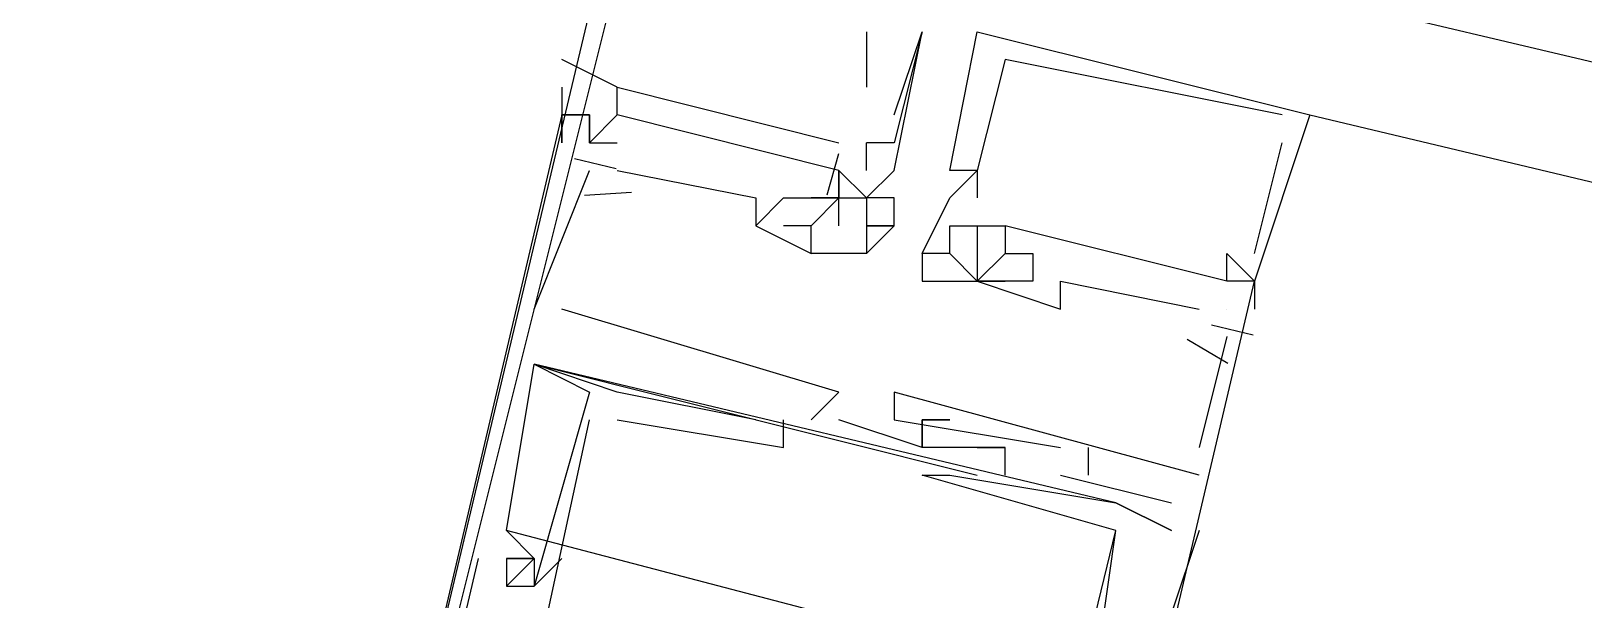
# Model space of a CAD drawing. Header units: feet. Extents: x -84 to 198, y -22 to 181.
# Drawn here: x 127.318 to 128.065, y 124.864 to 125.138 of the extents above; entities that cross this region are included whole.
import ezdxf

# ---------------------------------------------------------------- set-up
doc = ezdxf.new("R2010")
doc.units = ezdxf.units.FT
doc.layers.add('A-LINEA', color=7, linetype='CONTINUOUS')
doc.layers.add('A-MURO-CONCRETO', color=8, linetype='CONTINUOUS')

msp = doc.modelspace()

# ---------------------------------------------------------------- linework, layer by layer
at = {"layer": 'A-LINEA'}
for p, q in [((135.4933, 123.3644), (127.6133, 125.2311)), ((127.72, 125.1378), (127.72, 125.1111)), ((127.7333, 125.0978), (127.7467, 125.1378)), ((127.7467, 125.1378), (127.7467, 125.1378)), ((127.7733, 125.1378), (127.7733, 125.1378)), ((127.7733, 125.1378), (127.7733, 125.1378)), ((127.7733, 125.1378), (127.7733, 125.1378)), ((127.7867, 125.1244), (127.7867, 125.1244)), ((127.7867, 125.1244), (127.7867, 125.1244)), ((127.7867, 125.1244), (127.7867, 125.1244)), ((127.72, 125.1111), (127.72, 125.1111)), ((127.5733, 125.0978), (127.5733, 125.0978)), ((127.5733, 125.0978), (127.5733, 125.0978)), ((127.5733, 125.0978), (127.5733, 125.0978)), ((127.5867, 125.0844), (127.6, 125.0978)), ((127.5867, 125.0978), (127.5867, 125.0978)), ((127.5867, 125.0978), (127.5867, 125.0978)), ((127.5867, 125.0978), (127.5867, 125.0978)), ((127.5867, 125.0978), (127.5867, 125.0978)), ((127.5867, 125.0978), (127.5867, 125.0978)), ((127.5867, 125.0978), (127.5867, 125.0978)), ((127.5867, 125.0978), (127.5867, 125.0978)), ((127.6, 125.0978), (127.6, 125.0978)), ((127.6, 125.0978), (127.6, 125.0978)), ((127.6, 125.0978), (127.6, 125.0978)), ((127.92, 125.0978), (127.92, 125.0978)), ((127.92, 125.0978), (127.92, 125.0978)), ((127.92, 125.0978), (127.92, 125.0978)), ((127.9333, 125.0978), (127.9333, 125.0978)), ((127.9333, 125.0978), (134.3333, 123.5778)), ((127.9333, 125.0978), (127.9333, 125.0978)), ((127.9333, 125.0978), (127.9333, 125.0978)), ((127.5867, 125.0844), (127.5867, 125.0844)), ((127.5867, 125.0844), (127.5867, 125.0844)), ((127.5867, 125.0844), (127.5867, 125.0844)), ((127.5867, 125.0844), (127.5867, 125.0844)), ((127.5867, 125.0844), (127.5867, 125.0844)), ((127.5867, 125.0844), (127.5867, 125.0844)), ((127.6, 125.0844), (127.6, 125.0844)), ((127.6, 125.0844), (127.6, 125.0844)), ((127.6, 125.0844), (127.6, 125.0844)), ((127.6, 125.0844), (127.6, 125.0844)), ((127.6, 125.0844), (127.6, 125.0844)), ((127.6, 125.0844), (127.6, 125.0844)), ((127.72, 125.0844), (127.72, 125.0844)), ((127.72, 125.0844), (127.72, 125.0844)), ((127.7333, 125.0844), (127.7333, 125.0844)), ((127.92, 125.0844), (127.92, 125.0844)), ((127.92, 125.0844), (127.92, 125.0844)), ((127.92, 125.0844), (127.92, 125.0844)), ((127.5794, 125.0768), (127.5994, 125.072)), ((127.5794, 125.0768), (127.5994, 125.072)), ((127.5794, 125.0768), (127.5994, 125.072)), ((127.7011, 125.0593), (127.7066, 125.0792)), ((127.7011, 125.0593), (127.7066, 125.0792)), ((127.7011, 125.0593), (127.7066, 125.0792)), ((127.56, 125.0044), (127.5867, 125.0711)), ((127.56, 125.0044), (127.5867, 125.0711)), ((127.56, 125.0044), (127.5867, 125.0711)), ((127.5867, 125.0711), (127.5867, 125.0711)), ((127.5867, 125.0711), (127.5867, 125.0711)), ((127.5867, 125.0711), (127.5867, 125.0711)), ((127.6, 125.0711), (127.6667, 125.0578)), ((127.6, 125.0711), (127.6, 125.0711)), ((127.6, 125.0711), (127.6667, 125.0578)), ((127.6, 125.0711), (127.6, 125.0711)), ((127.6, 125.0711), (127.6667, 125.0578)), ((127.6, 125.0711), (127.6, 125.0711)), ((127.7067, 125.0711), (127.7067, 125.0711)), ((127.7067, 125.0711), (127.7067, 125.0711)), ((127.7067, 125.0711), (127.7067, 125.0711)), ((127.7067, 125.0711), (127.7067, 125.0711)), ((127.72, 125.0711), (127.72, 125.0711)), ((127.7333, 125.0711), (127.7333, 125.0711)), ((127.7333, 125.0711), (127.7333, 125.0711)), ((127.76, 125.0711), (127.76, 125.0711)), ((127.76, 125.0711), (127.76, 125.0711)), ((127.76, 125.0711), (127.76, 125.0711)), ((127.7733, 125.0711), (127.7733, 125.0711)), ((127.7733, 125.0711), (127.7733, 125.0711)), ((127.7733, 125.0711), (127.7733, 125.0711)), ((127.7733, 125.0711), (127.7733, 125.0711)), ((127.7733, 125.0711), (127.7733, 125.0711)), ((127.7733, 125.0711), (127.7733, 125.0711)), ((127.5842, 125.0591), (127.6068, 125.0606)), ((127.5842, 125.0591), (127.6068, 125.0606)), ((127.5842, 125.0591), (127.6068, 125.0606)), ((127.6667, 125.0578), (127.6667, 125.0578)), ((127.6667, 125.0578), (127.6667, 125.0578)), ((127.6667, 125.0578), (127.6667, 125.0578)), ((127.68, 125.0578), (127.68, 125.0578)), ((127.68, 125.0578), (127.68, 125.0578)), ((127.68, 125.0578), (127.68, 125.0578)), ((127.6933, 125.0578), (127.6933, 125.0578)), ((127.6933, 125.0578), (127.6933, 125.0578)), ((127.6933, 125.0578), (127.6933, 125.0578)), ((127.6933, 125.0578), (127.6933, 125.0578)), ((127.7067, 125.0578), (127.7067, 125.0578)), ((127.7067, 125.0578), (127.7067, 125.0578)), ((127.7067, 125.0578), (127.7067, 125.0578)), ((127.7067, 125.0578), (127.7067, 125.0578)), ((127.7067, 125.0578), (127.7067, 125.0578)), ((127.7067, 125.0578), (127.7067, 125.0578)), ((127.72, 125.0578), (127.72, 125.0578)), ((127.72, 125.0578), (127.72, 125.0578)), ((127.72, 125.0578), (127.72, 125.0578)), ((127.7333, 125.0578), (127.7333, 125.0578)), ((127.7333, 125.0578), (127.7333, 125.0578)), ((127.76, 125.0578), (127.76, 125.0578)), ((127.76, 125.0578), (127.76, 125.0578)), ((127.76, 125.0578), (127.76, 125.0578)), ((127.7733, 125.0578), (127.7733, 125.0578)), ((127.7733, 125.0578), (127.7733, 125.0578)), ((127.7733, 125.0578), (127.7733, 125.0578)), ((127.6667, 125.0444), (127.6667, 125.0444)), ((127.6667, 125.0444), (127.6667, 125.0444)), ((127.6667, 125.0444), (127.6667, 125.0444)), ((127.6667, 125.0444), (127.6667, 125.0444)), ((127.6667, 125.0444), (127.6667, 125.0444)), ((127.6667, 125.0444), (127.6667, 125.0444)), ((127.68, 125.0444), (127.68, 125.0444)), ((127.68, 125.0444), (127.68, 125.0444)), ((127.68, 125.0444), (127.68, 125.0444)), ((127.6933, 125.0444), (127.6933, 125.0444)), ((127.6933, 125.0444), (127.6933, 125.0444)), ((127.6933, 125.0444), (127.6933, 125.0444)), ((127.6933, 125.0444), (127.6933, 125.0444)), ((127.7067, 125.0444), (127.7067, 125.0444)), ((127.72, 125.0444), (127.72, 125.0444)), ((127.7333, 125.0444), (127.7333, 125.0444)), ((127.7333, 125.0444), (127.7333, 125.0444)), ((127.76, 125.0444), (127.76, 125.0444)), ((127.76, 125.0444), (127.76, 125.0444)), ((127.76, 125.0444), (127.76, 125.0444)), ((127.7733, 125.0444), (127.7733, 125.0444)), ((127.7733, 125.0444), (127.7733, 125.0444)), ((127.7733, 125.0444), (127.7733, 125.0444)), ((127.7867, 125.0444), (127.7867, 125.0444)), ((127.7867, 125.0444), (127.7867, 125.0444)), ((127.7867, 125.0444), (127.7867, 125.0444)), ((127.7867, 125.0444), (127.7867, 125.0444)), ((127.7867, 125.0444), (127.7867, 125.0444)), ((127.7867, 125.0444), (127.7867, 125.0444)), ((127.6933, 125.0311), (127.6933, 125.0311)), ((127.6933, 125.0311), (127.6933, 125.0311)), ((127.6933, 125.0311), (127.6933, 125.0311)), ((127.6933, 125.0311), (127.6933, 125.0311)), ((127.7067, 125.0311), (127.7067, 125.0311)), ((127.72, 125.0311), (127.72, 125.0311)), ((127.72, 125.0311), (127.72, 125.0311)), ((127.7467, 125.0311), (127.7467, 125.0311)), ((127.7467, 125.0311), (127.7467, 125.0311)), ((127.7467, 125.0311), (127.7467, 125.0311)), ((127.7467, 125.0311), (127.7467, 125.0311)), ((127.7467, 125.0311), (127.7467, 125.0311)), ((127.7467, 125.0311), (127.7467, 125.0311)), ((127.76, 125.0311), (127.76, 125.0311)), ((127.76, 125.0311), (127.76, 125.0311)), ((127.76, 125.0311), (127.76, 125.0311)), ((127.76, 125.0311), (127.76, 125.0311)), ((127.76, 125.0311), (127.76, 125.0311)), ((127.76, 125.0311), (127.76, 125.0311)), ((127.7867, 125.0311), (127.7867, 125.0311)), ((127.7867, 125.0311), (127.7867, 125.0311)), ((127.7867, 125.0311), (127.7867, 125.0311)), ((127.7867, 125.0311), (127.7867, 125.0311)), ((127.7867, 125.0311), (127.7867, 125.0311)), ((127.7867, 125.0311), (127.7867, 125.0311)), ((127.8, 125.0311), (127.8, 125.0311)), ((127.8, 125.0311), (127.8, 125.0311)), ((127.8, 125.0311), (127.8, 125.0311)), ((127.8933, 125.0311), (127.8933, 125.0311)), ((127.8933, 125.0311), (127.8933, 125.0311)), ((127.8933, 125.0311), (127.8933, 125.0311)), ((127.9067, 125.0311), (127.9067, 125.0311)), ((127.9067, 125.0311), (127.9067, 125.0311)), ((127.9067, 125.0311), (127.9067, 125.0311)), ((127.7467, 125.0178), (127.7467, 125.0178)), ((127.7467, 125.0178), (127.7467, 125.0178)), ((127.7467, 125.0178), (127.7467, 125.0178)), ((127.7733, 125.0178), (127.7733, 125.0178)), ((127.7733, 125.0178), (127.7733, 125.0178)), ((127.7733, 125.0178), (127.7733, 125.0178)), ((127.7733, 125.0178), (127.7733, 125.0178)), ((127.7733, 125.0178), (127.7733, 125.0178)), ((127.7733, 125.0178), (127.7733, 125.0178)), ((127.7733, 125.0178), (127.7733, 125.0178)), ((127.7733, 125.0178), (127.7733, 125.0178)), ((127.7733, 125.0178), (127.7733, 125.0178)), ((127.7867, 125.0178), (127.7867, 125.0178)), ((127.7867, 125.0178), (127.7867, 125.0178)), ((127.7867, 125.0178), (127.7867, 125.0178)), ((127.7867, 125.0178), (127.7867, 125.0178)), ((127.7867, 125.0178), (127.7867, 125.0178)), ((127.7867, 125.0178), (127.7867, 125.0178)), ((127.8, 125.0178), (127.8, 125.0178)), ((127.8, 125.0178), (127.8, 125.0178)), ((127.8, 125.0178), (127.8, 125.0178)), ((127.8133, 125.0178), (127.8133, 125.0178)), ((127.8133, 125.0178), (127.8133, 125.0178)), ((127.8133, 125.0178), (127.8133, 125.0178)), ((127.8933, 125.0178), (127.8933, 125.0178)), ((127.8933, 125.0178), (127.8933, 125.0178)), ((127.8933, 125.0178), (127.8933, 125.0178)), ((127.8933, 125.0178), (127.8933, 125.0178)), ((127.8933, 125.0178), (127.8933, 125.0178)), ((127.8933, 125.0178), (127.8933, 125.0178)), ((127.9067, 125.0178), (127.9067, 125.0178)), ((127.9067, 125.0178), (127.9067, 125.0178)), ((127.9067, 125.0178), (127.9067, 125.0178)), ((127.9067, 125.0178), (127.9067, 125.0178)), ((127.9067, 125.0178), (127.9067, 125.0178)), ((127.9067, 125.0178), (127.9067, 125.0178)), ((127.9067, 125.0178), (127.9067, 125.0178)), ((127.9067, 125.0178), (127.9067, 125.0178)), ((127.9067, 125.0178), (127.9067, 125.0178)), ((127.56, 125.0044), (127.56, 125.0044)), ((127.56, 125.0044), (127.56, 125.0044)), ((127.56, 125.0044), (127.56, 125.0044)), ((127.5733, 125.0044), (127.5733, 125.0044)), ((127.5733, 125.0044), (127.5733, 125.0044)), ((127.5733, 125.0044), (127.5733, 125.0044)), ((127.8133, 125.0044), (127.8133, 125.0044)), ((127.8133, 125.0044), (127.8133, 125.0044)), ((127.8133, 125.0044), (127.8133, 125.0044)), ((127.88, 125.0044), (127.88, 125.0044)), ((127.88, 125.0044), (127.88, 125.0044)), ((127.88, 125.0044), (127.88, 125.0044)), ((127.8933, 125.0044), (127.8933, 125.0044)), ((127.8933, 125.0044), (127.8933, 125.0044)), ((127.8933, 125.0044), (127.8933, 125.0044)), ((127.9067, 125.0044), (127.9067, 125.0044)), ((127.9067, 125.0044), (127.9067, 125.0044)), ((127.9067, 125.0044), (127.9067, 125.0044)), ((127.8933, 124.9911), (127.88, 124.9378)), ((127.8933, 124.9911), (127.88, 124.9378)), ((127.8933, 124.9911), (127.88, 124.9378)), ((127.886, 124.9968), (127.9061, 124.992)), ((127.886, 124.9968), (127.9061, 124.992)), ((127.886, 124.9968), (127.9061, 124.992)), ((127.8933, 124.9911), (127.8933, 124.9911)), ((127.8933, 124.9911), (127.8933, 124.9911)), ((127.8933, 124.9911), (127.8933, 124.9911)), ((127.8743, 124.9899), (127.8938, 124.9784)), ((127.8743, 124.9899), (127.8938, 124.9784)), ((127.8743, 124.9899), (127.8938, 124.9784)), ((127.56, 124.9778), (127.56, 124.9778)), ((127.56, 124.9778), (127.56, 124.9778)), ((127.56, 124.9778), (127.56, 124.9778)), ((127.56, 124.9778), (127.56, 124.9778)), ((127.56, 124.9778), (127.56, 124.9778)), ((127.56, 124.9778), (127.56, 124.9778)), ((127.5867, 124.9644), (127.5867, 124.9644)), ((127.5867, 124.9644), (127.5867, 124.9644)), ((127.5867, 124.9644), (127.5867, 124.9644)), ((127.6, 124.9644), (127.6, 124.9644)), ((127.6, 124.9644), (127.6, 124.9644)), ((127.6, 124.9644), (127.6, 124.9644)), ((127.7067, 124.9644), (127.7067, 124.9644)), ((127.7067, 124.9644), (127.7067, 124.9644)), ((127.7067, 124.9644), (127.7067, 124.9644)), ((127.7333, 124.9644), (127.7333, 124.9644)), ((127.7333, 124.9644), (127.7333, 124.9644)), ((127.7333, 124.9644), (127.7333, 124.9644)), ((127.5867, 124.9511), (127.5867, 124.9511)), ((127.5867, 124.9511), (127.5867, 124.9511)), ((127.5867, 124.9511), (127.5867, 124.9511)), ((127.6, 124.9511), (127.6, 124.9511)), ((127.6, 124.9511), (127.6, 124.9511)), ((127.6, 124.9511), (127.6, 124.9511)), ((127.6667, 124.9511), (127.6667, 124.9511)), ((127.6667, 124.9511), (127.6667, 124.9511)), ((127.6667, 124.9511), (127.6667, 124.9511)), ((127.68, 124.9511), (127.68, 124.9511)), ((127.68, 124.9511), (127.68, 124.9511)), ((127.68, 124.9511), (127.68, 124.9511)), ((127.6933, 124.9511), (127.6933, 124.9511)), ((127.6933, 124.9511), (127.6933, 124.9511)), ((127.6933, 124.9511), (127.6933, 124.9511)), ((127.7067, 124.9511), (127.7067, 124.9511)), ((127.7067, 124.9511), (127.7067, 124.9511)), ((127.7067, 124.9511), (127.7067, 124.9511)), ((127.7333, 124.9511), (127.7333, 124.9511)), ((127.7333, 124.9511), (127.7333, 124.9511)), ((127.7333, 124.9511), (127.7333, 124.9511)), ((127.7467, 124.9511), (127.7467, 124.9511)), ((127.7467, 124.9511), (127.7467, 124.9511)), ((127.7467, 124.9511), (127.7467, 124.9511)), ((127.7467, 124.9511), (127.7467, 124.9511)), ((127.7467, 124.9511), (127.7467, 124.9511)), ((127.7467, 124.9511), (127.7467, 124.9511)), ((127.76, 124.9511), (127.76, 124.9511)), ((127.76, 124.9511), (127.76, 124.9511)), ((127.76, 124.9511), (127.76, 124.9511)), ((127.68, 124.9378), (127.68, 124.9378)), ((127.68, 124.9378), (127.68, 124.9378)), ((127.68, 124.9378), (127.68, 124.9378)), ((127.7467, 124.9378), (127.7467, 124.9378)), ((127.7467, 124.9378), (127.7467, 124.9378)), ((127.7467, 124.9378), (127.7467, 124.9378)), ((127.7467, 124.9378), (127.7467, 124.9378)), ((127.7467, 124.9378), (127.7467, 124.9378)), ((127.7467, 124.9378), (127.7467, 124.9378)), ((127.7733, 124.9378), (127.7733, 124.9378)), ((127.7733, 124.9378), (127.7733, 124.9378)), ((127.7733, 124.9378), (127.7733, 124.9378)), ((127.7733, 124.9378), (127.7733, 124.9378)), ((127.7733, 124.9378), (127.7733, 124.9378)), ((127.7733, 124.9378), (127.7733, 124.9378)), ((127.7867, 124.9378), (127.7867, 124.9378)), ((127.7867, 124.9378), (127.7867, 124.9378)), ((127.7867, 124.9378), (127.7867, 124.9378)), ((127.7867, 124.9378), (127.7867, 124.9378)), ((127.7867, 124.9378), (127.7867, 124.9378)), ((127.7867, 124.9378), (127.7867, 124.9378)), ((127.8133, 124.9378), (127.8133, 124.9378)), ((127.8133, 124.9378), (127.8133, 124.9378)), ((127.8133, 124.9378), (127.8133, 124.9378)), ((127.8267, 124.9378), (127.8267, 124.9244)), ((127.8267, 124.9378), (127.8267, 124.9378)), ((127.8267, 124.9378), (127.8267, 124.9244)), ((127.8267, 124.9378), (127.8267, 124.9378)), ((127.8267, 124.9378), (127.8267, 124.9244)), ((127.8267, 124.9378), (127.8267, 124.9378)), ((127.88, 124.9378), (127.88, 124.9378)), ((127.88, 124.9378), (127.88, 124.9378)), ((127.88, 124.9378), (127.88, 124.9378)), ((127.7467, 124.9244), (127.7467, 124.9244)), ((127.7467, 124.9244), (127.7467, 124.9244)), ((127.7467, 124.9244), (127.7467, 124.9244)), ((127.76, 124.9244), (127.76, 124.9244)), ((127.76, 124.9244), (127.76, 124.9244)), ((127.76, 124.9244), (127.76, 124.9244)), ((127.7733, 124.9244), (127.7733, 124.9244)), ((127.7733, 124.9244), (127.7733, 124.9244)), ((127.7733, 124.9244), (127.7733, 124.9244)), ((127.7867, 124.9244), (127.7867, 124.9244)), ((127.7867, 124.9244), (127.7867, 124.9244)), ((127.7867, 124.9244), (127.7867, 124.9244)), ((127.8133, 124.9244), (127.8667, 124.9111)), ((127.8133, 124.9244), (127.8133, 124.9244)), ((127.8133, 124.9244), (127.8667, 124.9111)), ((127.8133, 124.9244), (127.8133, 124.9244)), ((127.8133, 124.9244), (127.8667, 124.9111)), ((127.8133, 124.9244), (127.8133, 124.9244)), ((127.8267, 124.9244), (127.8267, 124.9244)), ((127.8267, 124.9244), (127.8267, 124.9244)), ((127.8267, 124.9244), (127.8267, 124.9244)), ((127.88, 124.9244), (127.88, 124.9244)), ((127.88, 124.9244), (127.88, 124.9244)), ((127.88, 124.9244), (127.88, 124.9244)), ((127.84, 124.9111), (127.84, 124.9111)), ((127.84, 124.9111), (127.84, 124.9111)), ((127.84, 124.9111), (127.84, 124.9111)), ((127.84, 124.9111), (127.84, 124.9111)), ((127.84, 124.9111), (127.84, 124.9111)), ((127.84, 124.9111), (127.84, 124.9111)), ((127.8667, 124.9111), (127.8667, 124.9111)), ((127.8667, 124.9111), (127.8667, 124.9111)), ((127.8667, 124.9111), (127.8667, 124.9111)), ((127.8533, 124.8178), (127.5467, 124.8978)), ((127.5467, 124.8978), (127.5467, 124.8978)), ((127.8533, 124.8178), (127.5467, 124.8978)), ((127.5467, 124.8978), (127.5467, 124.8978)), ((127.8533, 124.8178), (127.5467, 124.8978)), ((127.5467, 124.8978), (127.5467, 124.8978)), ((127.8267, 124.8044), (127.84, 124.8978)), ((127.8267, 124.8044), (127.84, 124.8978)), ((127.8267, 124.8044), (127.84, 124.8978)), ((127.84, 124.8978), (127.84, 124.8978)), ((127.84, 124.8978), (127.84, 124.8978)), ((127.84, 124.8978), (127.84, 124.8978)), ((127.84, 124.8978), (127.84, 124.8978)), ((127.84, 124.8978), (127.84, 124.8978)), ((127.84, 124.8978), (127.84, 124.8978)), ((127.8667, 124.8978), (127.8667, 124.8978)), ((127.8667, 124.8978), (127.8667, 124.8978)), ((127.8667, 124.8978), (127.8667, 124.8978)), ((127.8667, 124.8978), (127.8667, 124.8978)), ((127.8667, 124.8978), (127.8667, 124.8978)), ((127.8667, 124.8978), (127.8667, 124.8978)), ((127.8667, 124.8978), (127.8667, 124.8978)), ((127.8667, 124.8978), (127.8667, 124.8978)), ((127.8667, 124.8978), (127.8667, 124.8978)), ((127.88, 124.8978), (127.88, 124.8978)), ((127.88, 124.8978), (127.88, 124.8978)), ((127.88, 124.8978), (127.88, 124.8978)), ((127.5333, 124.8844), (127.5333, 124.8844)), ((127.5333, 124.8844), (127.5333, 124.8844)), ((127.5333, 124.8844), (127.5333, 124.8844)), ((127.5467, 124.8844), (127.5467, 124.8844)), ((127.5467, 124.8844), (127.5467, 124.8844)), ((127.5467, 124.8844), (127.5467, 124.8844)), ((127.5467, 124.8844), (127.5467, 124.8844)), ((127.5467, 124.8844), (127.5467, 124.8844)), ((127.5467, 124.8844), (127.5467, 124.8844)), ((127.56, 124.8844), (127.56, 124.8844)), ((127.56, 124.8844), (127.56, 124.8844)), ((127.56, 124.8844), (127.56, 124.8844)), ((127.56, 124.8844), (127.56, 124.8844)), ((127.56, 124.8844), (127.56, 124.8844)), ((127.56, 124.8844), (127.56, 124.8844)), ((127.56, 124.8844), (127.56, 124.8844)), ((127.56, 124.8844), (127.56, 124.8844)), ((127.56, 124.8844), (127.56, 124.8844)), ((127.5733, 124.8844), (127.5733, 124.8844)), ((127.5733, 124.8844), (127.5733, 124.8844)), ((127.5733, 124.8844), (127.5733, 124.8844)), ((127.5467, 124.8711), (127.5467, 124.8711)), ((127.5467, 124.8711), (127.5467, 124.8711)), ((127.5467, 124.8711), (127.5467, 124.8711)), ((127.5467, 124.8711), (127.5467, 124.8711)), ((127.5467, 124.8711), (127.5467, 124.8711)), ((127.5467, 124.8711), (127.5467, 124.8711)), ((127.56, 124.8711), (127.56, 124.8711)), ((127.56, 124.8711), (127.56, 124.8711)), ((127.56, 124.8711), (127.56, 124.8711)), ((127.56, 124.8711), (127.56, 124.8711)), ((127.56, 124.8711), (127.56, 124.8711)), ((127.56, 124.8711), (127.56, 124.8711)), ((127.56, 124.8711), (127.56, 124.8711)), ((127.56, 124.8711), (127.56, 124.8711)), ((127.56, 124.8711), (127.56, 124.8711))]:
    msp.add_line(p, q, dxfattribs=at)
for points in [[(127.4133, 124.4178), (127.8, 126.0444), (124.4, 126.8444), (124.0133, 125.2178), (127.4133, 124.4178)], [(127.7333, 125.0444), (127.7333, 125.0578), (127.72, 125.0578), (127.7333, 125.0711), (127.7467, 125.1378), (127.7467, 125.1378), (127.7333, 125.0844), (127.7333, 125.0844), (127.72, 125.0844), (127.72, 125.0844)], [(127.7467, 125.0311), (127.76, 125.0578), (127.7733, 125.0711), (127.76, 125.0711), (127.7733, 125.1378), (127.9333, 125.0978), (127.9333, 125.0978), (127.9067, 125.0178), (127.8933, 125.0178), (127.8933, 125.0311), (127.9067, 125.0178)], [(127.7467, 125.0311), (127.76, 125.0578), (127.7733, 125.0711), (127.76, 125.0711), (127.7733, 125.1378), (127.9333, 125.0978), (127.9333, 125.0978), (127.9067, 125.0178), (127.8933, 125.0178), (127.8933, 125.0311), (127.9067, 125.0178)], [(127.7467, 125.0311), (127.76, 125.0578), (127.7733, 125.0711), (127.76, 125.0711), (127.7733, 125.1378), (127.9333, 125.0978), (127.9333, 125.0978), (127.9067, 125.0178), (127.8933, 125.0178), (127.8933, 125.0311), (127.9067, 125.0178)], [(127.6, 125.0978), (127.6, 125.1111), (127.5733, 125.1244)], [(127.92, 125.0978), (127.7867, 125.1244), (127.7867, 125.1244), (127.7733, 125.0711), (127.7733, 125.0711), (127.7733, 125.0711), (127.7733, 125.0711), (127.7733, 125.0578), (127.7733, 125.0578)], [(127.92, 125.0978), (127.7867, 125.1244), (127.7867, 125.1244), (127.7733, 125.0711), (127.7733, 125.0711), (127.7733, 125.0711), (127.7733, 125.0711), (127.7733, 125.0578), (127.7733, 125.0578)], [(127.92, 125.0978), (127.7867, 125.1244), (127.7867, 125.1244), (127.7733, 125.0711), (127.7733, 125.0711), (127.7733, 125.0711), (127.7733, 125.0711), (127.7733, 125.0578), (127.7733, 125.0578)], [(127.5733, 125.1111), (127.5733, 125.0844), (127.5733, 125.0978)], [(127.7067, 125.0711), (127.6, 125.0978), (127.6, 125.1111), (127.7067, 125.0844)], [(127.7067, 125.0711), (127.6, 125.0978), (127.6, 125.1111), (127.7067, 125.0844)], [(127.7067, 125.0711), (127.6, 125.0978), (127.6, 125.1111), (127.7067, 125.0844)], [(127.5867, 125.0844), (127.5867, 125.0978), (127.5733, 125.0978), (127.4133, 124.4178), (127.5733, 124.3778), (127.5733, 124.4044), (127.6533, 124.3911), (127.6533, 124.4044), (127.5733, 124.4178)], [(127.5867, 125.0844), (127.5867, 125.0978), (127.5733, 125.0978), (127.4133, 124.4178), (127.5733, 124.3778), (127.5733, 124.4044), (127.6533, 124.3911), (127.6533, 124.4044), (127.5733, 124.4178)], [(127.5867, 125.0844), (127.5867, 125.0978), (127.5733, 125.0978), (127.4133, 124.4178), (127.5733, 124.3778), (127.5733, 124.4044), (127.6533, 124.3911), (127.6533, 124.4044), (127.5733, 124.4178)], [(127.5733, 125.0978), (127.5867, 125.0978), (127.5867, 125.0844), (127.6, 125.0844)], [(127.6667, 125.0444), (127.68, 125.0578), (127.6933, 125.0578), (127.7067, 125.0578), (127.7067, 125.0711), (127.6, 125.0978)], [(127.6667, 125.0444), (127.68, 125.0578), (127.6933, 125.0578), (127.7067, 125.0578), (127.7067, 125.0711), (127.6, 125.0978)], [(127.6667, 125.0444), (127.68, 125.0578), (127.6933, 125.0578), (127.7067, 125.0578), (127.7067, 125.0711), (127.6, 125.0978)], [(127.72, 125.0711), (127.72, 125.0711), (127.72, 125.0844)], [(127.9067, 125.0311), (127.92, 125.0844), (127.92, 125.0844)], [(127.9067, 125.0311), (127.92, 125.0844), (127.92, 125.0844)], [(127.9067, 125.0311), (127.92, 125.0844), (127.92, 125.0844)], [(127.72, 125.0578), (127.7067, 125.0711), (127.7067, 125.0578), (127.6933, 125.0578)], [(127.6667, 125.0578), (127.6667, 125.0444), (127.6933, 125.0311), (127.6933, 125.0444), (127.68, 125.0444)], [(127.6667, 125.0578), (127.6667, 125.0444), (127.6933, 125.0311), (127.6933, 125.0444), (127.68, 125.0444)], [(127.6667, 125.0578), (127.6667, 125.0444), (127.6933, 125.0311), (127.6933, 125.0444), (127.68, 125.0444)], [(127.6933, 125.0444), (127.6933, 125.0444), (127.6933, 125.0444), (127.7067, 125.0578), (127.7067, 125.0578)], [(127.7067, 125.0444), (127.7067, 125.0444), (127.7067, 125.0578), (127.72, 125.0578), (127.72, 125.0311), (127.7067, 125.0311)], [(127.7333, 125.0444), (127.72, 125.0311), (127.6933, 125.0311), (127.6933, 125.0311)], [(127.72, 125.0444), (127.7333, 125.0444), (127.72, 125.0444)], [(127.7733, 125.0444), (127.7733, 125.0178), (127.76, 125.0311), (127.76, 125.0444), (127.7733, 125.0444)], [(127.7733, 125.0444), (127.7733, 125.0178), (127.76, 125.0311), (127.76, 125.0444), (127.7733, 125.0444)], [(127.7733, 125.0444), (127.7733, 125.0178), (127.76, 125.0311), (127.76, 125.0444), (127.7733, 125.0444)], [(127.8933, 125.0178), (127.7867, 125.0444), (127.7867, 125.0311), (127.8, 125.0311), (127.8, 125.0178), (127.7867, 125.0178), (127.7733, 125.0178), (127.8133, 125.0044), (127.8133, 125.0178), (127.88, 125.0044)], [(127.7733, 125.0444), (127.7867, 125.0444), (127.7867, 125.0311), (127.7867, 125.0311), (127.7733, 125.0178), (127.7733, 125.0178), (127.7733, 125.0178)], [(127.8933, 125.0178), (127.7867, 125.0444), (127.7867, 125.0311), (127.8, 125.0311), (127.8, 125.0178), (127.7867, 125.0178), (127.7733, 125.0178), (127.8133, 125.0044), (127.8133, 125.0178), (127.88, 125.0044)], [(127.7733, 125.0444), (127.7867, 125.0444), (127.7867, 125.0311), (127.7867, 125.0311), (127.7733, 125.0178), (127.7733, 125.0178), (127.7733, 125.0178)], [(127.8933, 125.0178), (127.7867, 125.0444), (127.7867, 125.0311), (127.8, 125.0311), (127.8, 125.0178), (127.7867, 125.0178), (127.7733, 125.0178), (127.8133, 125.0044), (127.8133, 125.0178), (127.88, 125.0044)], [(127.7733, 125.0444), (127.7867, 125.0444), (127.7867, 125.0311), (127.7867, 125.0311), (127.7733, 125.0178), (127.7733, 125.0178), (127.7733, 125.0178)], [(127.76, 125.0311), (127.7467, 125.0311), (127.7467, 125.0178), (127.7733, 125.0178), (127.7733, 125.0178), (127.7867, 125.0178)], [(127.76, 125.0311), (127.7467, 125.0311), (127.7467, 125.0178), (127.7733, 125.0178), (127.7733, 125.0178), (127.7867, 125.0178)], [(127.76, 125.0311), (127.7467, 125.0311), (127.7467, 125.0178), (127.7733, 125.0178), (127.7733, 125.0178), (127.7867, 125.0178)], [(127.72, 124.3778), (127.72, 124.3644), (127.6267, 124.3911), (127.64, 124.3778), (127.6267, 124.3778), (127.6, 124.3911), (127.6133, 124.3911), (127.6, 124.3911), (127.6, 124.3778), (127.7467, 124.3378), (127.9067, 125.0178), (127.9067, 125.0044)], [(127.72, 124.3778), (127.72, 124.3644), (127.6267, 124.3911), (127.64, 124.3778), (127.6267, 124.3778), (127.6, 124.3911), (127.6133, 124.3911), (127.6, 124.3911), (127.6, 124.3778), (127.7467, 124.3378), (127.9067, 125.0178), (127.9067, 125.0044)], [(127.72, 124.3778), (127.72, 124.3644), (127.6267, 124.3911), (127.64, 124.3778), (127.6267, 124.3778), (127.6, 124.3911), (127.6133, 124.3911), (127.6, 124.3911), (127.6, 124.3778), (127.7467, 124.3378), (127.9067, 125.0178), (127.9067, 125.0044)], [(127.6933, 124.9511), (127.7067, 124.9644), (127.5733, 125.0044)], [(127.6933, 124.9511), (127.7067, 124.9644), (127.5733, 125.0044)], [(127.6933, 124.9511), (127.7067, 124.9644), (127.5733, 125.0044)], [(127.56, 124.8844), (127.5467, 124.8978), (127.56, 124.9778), (127.7733, 124.9244)], [(127.56, 124.8844), (127.5467, 124.8978), (127.56, 124.9778), (127.7733, 124.9244)], [(127.56, 124.8844), (127.5467, 124.8978), (127.56, 124.9778), (127.7733, 124.9244)], [(127.7333, 124.3644), (127.7467, 124.3644), (127.7333, 124.3644), (127.7333, 124.3911), (127.64, 124.4178), (127.64, 124.4044), (127.6267, 124.4178), (127.72, 124.4044), (127.84, 124.8978), (127.7467, 124.9244), (127.7467, 124.9244), (127.76, 124.9244), (127.84, 124.9111), (127.8667, 124.8978), (127.84, 124.9111), (127.56, 124.9778)], [(127.56, 124.9778), (127.5867, 124.9644), (127.56, 124.8711)], [(127.6667, 124.9511), (127.6, 124.9644), (127.56, 124.9778)], [(127.7333, 124.3644), (127.7467, 124.3644), (127.7333, 124.3644), (127.7333, 124.3911), (127.64, 124.4178), (127.64, 124.4044), (127.6267, 124.4178), (127.72, 124.4044), (127.84, 124.8978), (127.7467, 124.9244), (127.7467, 124.9244), (127.76, 124.9244), (127.84, 124.9111), (127.8667, 124.8978), (127.84, 124.9111), (127.56, 124.9778)], [(127.56, 124.9778), (127.5867, 124.9644), (127.56, 124.8711)], [(127.6667, 124.9511), (127.6, 124.9644), (127.56, 124.9778)], [(127.7333, 124.3644), (127.7467, 124.3644), (127.7333, 124.3644), (127.7333, 124.3911), (127.64, 124.4178), (127.64, 124.4044), (127.6267, 124.4178), (127.72, 124.4044), (127.84, 124.8978), (127.7467, 124.9244), (127.7467, 124.9244), (127.76, 124.9244), (127.84, 124.9111), (127.8667, 124.8978), (127.84, 124.9111), (127.56, 124.9778)], [(127.56, 124.9778), (127.5867, 124.9644), (127.56, 124.8711)], [(127.6667, 124.9511), (127.6, 124.9644), (127.56, 124.9778)], [(127.88, 124.9244), (127.7333, 124.9644), (127.7333, 124.9511), (127.8133, 124.9378)], [(127.88, 124.9244), (127.7333, 124.9644), (127.7333, 124.9511), (127.8133, 124.9378)], [(127.88, 124.9244), (127.7333, 124.9644), (127.7333, 124.9511), (127.8133, 124.9378)], [(127.56, 124.4444), (127.48, 124.4578), (127.5867, 124.9511)], [(127.56, 124.4444), (127.48, 124.4578), (127.5867, 124.9511)], [(127.56, 124.4444), (127.48, 124.4578), (127.5867, 124.9511)], [(127.6, 124.9511), (127.68, 124.9378), (127.68, 124.9378), (127.68, 124.9511)], [(127.6, 124.9511), (127.68, 124.9378), (127.68, 124.9378), (127.68, 124.9511)], [(127.6, 124.9511), (127.68, 124.9378), (127.68, 124.9378), (127.68, 124.9511)], [(127.7867, 124.9244), (127.7867, 124.9378), (127.7733, 124.9378), (127.7867, 124.9378), (127.7733, 124.9378), (127.7467, 124.9378), (127.7467, 124.9511), (127.76, 124.9511), (127.7467, 124.9511), (127.7467, 124.9378), (127.7067, 124.9511)], [(127.7867, 124.9244), (127.7867, 124.9378), (127.7733, 124.9378), (127.7867, 124.9378), (127.7733, 124.9378), (127.7467, 124.9378), (127.7467, 124.9511), (127.76, 124.9511), (127.7467, 124.9511), (127.7467, 124.9378), (127.7067, 124.9511)], [(127.7867, 124.9244), (127.7867, 124.9378), (127.7733, 124.9378), (127.7867, 124.9378), (127.7733, 124.9378), (127.7467, 124.9378), (127.7467, 124.9511), (127.76, 124.9511), (127.7467, 124.9511), (127.7467, 124.9378), (127.7067, 124.9511)], [(127.88, 124.8978), (127.8533, 124.8178), (127.8267, 124.8311), (127.8267, 124.8178), (127.8267, 124.8044)], [(127.88, 124.8978), (127.8533, 124.8178), (127.8267, 124.8311), (127.8267, 124.8178), (127.8267, 124.8044)], [(127.88, 124.8978), (127.8533, 124.8178), (127.8267, 124.8311), (127.8267, 124.8178), (127.8267, 124.8044)], [(127.4533, 124.4311), (127.4667, 124.4444), (127.4533, 124.4444), (127.4533, 124.4311), (127.4267, 124.4311), (127.5333, 124.8844)], [(127.4533, 124.4311), (127.4667, 124.4444), (127.4533, 124.4444), (127.4533, 124.4311), (127.4267, 124.4311), (127.5333, 124.8844)], [(127.4533, 124.4311), (127.4667, 124.4444), (127.4533, 124.4444), (127.4533, 124.4311), (127.4267, 124.4311), (127.5333, 124.8844)], [(127.5467, 124.8711), (127.56, 124.8844), (127.5467, 124.8844), (127.5467, 124.8711), (127.56, 124.8711)], [(127.5467, 124.8844), (127.5467, 124.8711), (127.5467, 124.8711), (127.56, 124.8711)], [(127.5467, 124.8844), (127.56, 124.8844), (127.56, 124.8711), (127.5733, 124.8844)], [(127.5467, 124.8711), (127.56, 124.8844), (127.5467, 124.8844), (127.5467, 124.8711), (127.56, 124.8711)], [(127.5467, 124.8844), (127.5467, 124.8711), (127.5467, 124.8711), (127.56, 124.8711)], [(127.5467, 124.8844), (127.56, 124.8844), (127.56, 124.8711), (127.5733, 124.8844)], [(127.5467, 124.8711), (127.56, 124.8844), (127.5467, 124.8844), (127.5467, 124.8711), (127.56, 124.8711)], [(127.5467, 124.8844), (127.5467, 124.8711), (127.5467, 124.8711), (127.56, 124.8711)], [(127.5467, 124.8844), (127.56, 124.8844), (127.56, 124.8711), (127.5733, 124.8844)]]:
    msp.add_lwpolyline(points, dxfattribs=at)
at = {"layer": 'A-MURO-CONCRETO'}
msp.add_lwpolyline([(124.0133, 125.2178), (127.6133, 125.2178), (127.4133, 124.4178), (124.0133, 125.2178), (124.0133, 125.2178)], dxfattribs=at)

doc.saveas('drawing.dxf')
